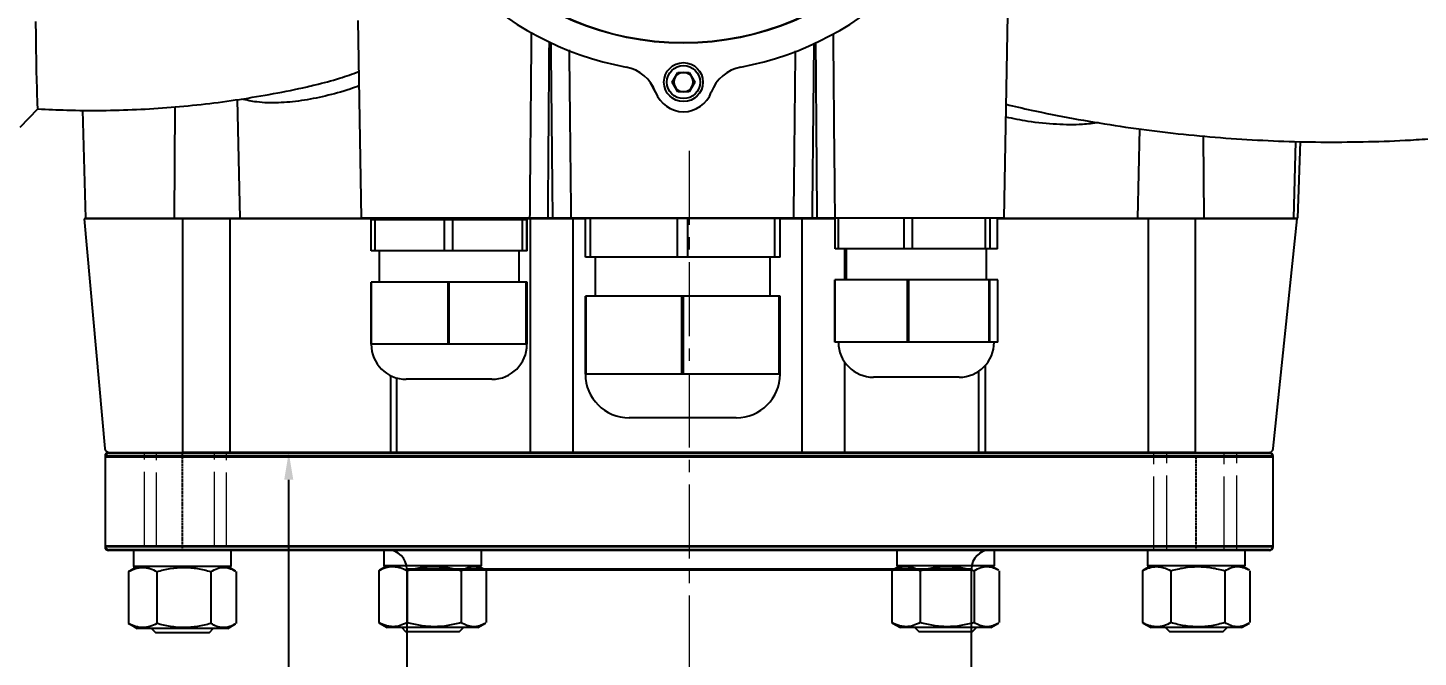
# Model space of a CAD drawing. Header units: millimetres. Extents: x 1964 to 5009, y 569 to 2723.
# Drawn here: x 4033.2 to 4390.3, y 2032.3 to 2194 of the extents above; entities that cross this region are included whole.
import ezdxf

# ---------------------------------------------------------------- set-up
doc = ezdxf.new("R2010")
doc.units = ezdxf.units.MM
for name, pattern in [('CENTER2', [28.575, 19.05, -3.175, 3.175, -3.175]), ('DASHED2', [0.375, 0.25, -0.125]), ('点画线', [18, 12, -2, 2, -2])]:
    doc.linetypes.add(name, pattern=pattern)
doc.layers.add('中心线', color=1, linetype='CENTER2', lineweight=13)
doc.layers.add('中心线层', color=1, linetype='点画线', lineweight=18)
doc.styles.get("Standard").update_dxf_attribs({"font": 'arial.ttf'})
doc.styles.add('TH_GBDIM', font='simplex.shx', dxfattribs={"width": 0.707, "bigfont": 'hzfs.shx'})
doc.dimstyles.new('ISO-25$0', dxfattribs={"dimtxt": 2.5, "dimasz": 2.5, "dimexe": 1.25, "dimexo": 0.625, "dimtad": 1, "dimtxsty": 'Standard', "dimcen": 2.5, "dimdle": 5, "dimadec": 0, "dimazin": 0, "dimtfac": 1, "dimtmove": 0, "dimatfit": 3, "dimfxl": 0, "dimarcsym": 0})

# ---------------------------------------------------------------- blocks, each defined once
blk = doc.blocks.new('*U51')
at = {"layer": '中心线层', "color": 0, "linetype": 'CENTER2', "transparency": 16777216}
blk.add_line((0, 572.5), (0, -12.5), dxfattribs=at)
blk = doc.blocks.new('*D67')
at = {"color": 1, "linetype": 'Continuous', "transparency": 16777216}
for p, q in [((4202.38, 2084.91), (4098.95, 2084.91)), ((4100.2, 1586.91), (4100.2, 2077.91)), ((4202.38, 1579.91), (4098.95, 1579.91))]:
    blk.add_line(p, q, dxfattribs=at)
at = {"color": 1, "transparency": 16777216}
for points in [[(4099.03, 2077.91), (4101.36, 2077.91), (4100.2, 2084.91)], [(4099.03, 1586.91), (4101.36, 1586.91), (4100.2, 1579.91)]]:
    blk.add_solid(points, dxfattribs=at)
at = {"layer": 'Defpoints', "color": 0, "transparency": 16777216}
for p in [(4100.2, 2084.91), (4203.01, 2084.91), (4203.01, 1579.91)]:
    blk.add_point(p, dxfattribs=at)
at = {"color": 1, "lineweight": 30, "transparency": 16777216, "insert": (4091.7, 1832.41), "char_height": 15, "attachment_point": 5, "rotation": 90, "style": 'TH_GBDIM'}
blk.add_mtext('505', dxfattribs=at)

msp = doc.modelspace()

# ---------------------------------------------------------------- linework, layer by layer
at = {"color": 7, "linetype": 'Continuous', "lineweight": 25}
for p, q in [((4283.929, 2145.102), (4285.849, 2255.08)), ((4117.929, 2195.857), (4118.815, 2145.102)), ((4198.683, 2180.057), (4200.127, 2182.557)), ((4200.127, 2182.557), (4203.013, 2182.557)), ((4203.013, 2182.557), (4204.457, 2180.057)), ((4200.127, 2177.557), (4198.683, 2180.057)), ((4204.457, 2180.057), (4203.013, 2177.557)), ((4086.989, 2175.551), (4087.65, 2145.102)), ((4203.013, 2177.557), (4200.127, 2177.557)), ((4031.185, 2168.514), (4035.758, 2173.178)), ((4047.262, 2172.835), (4047.988, 2145.102)), ((4070.952, 2173.688), (4070.728, 2145.102)), ((4318.708, 2168.055), (4318.216, 2145.102)), ((4335.069, 2166.18), (4335.244, 2145.102)), ((4358.293, 2145.102), (4358.809, 2164.814)), ((4359.348, 2145.102), (4360.035, 2164.79)), ((4047.618, 2144.912), (4053.001, 2085.905)), ((4073.002, 2144.912), (4047.618, 2144.912)), ((4047.988, 2145.102), (4070.728, 2145.102)), ((4070.728, 2145.102), (4087.65, 2145.102)), ((4073.002, 2084.912), (4073.002, 2144.912)), ((4085.149, 2144.912), (4073.002, 2144.912)), ((4078.02, 2145.102), (4078.02, 2144.912)), ((4085.149, 2084.912), (4085.149, 2144.912)), ((4125.377, 2144.912), (4085.149, 2144.912)), ((4087.65, 2145.102), (4118.815, 2145.102)), ((4094.02, 2144.912), (4094.02, 2145.102)), ((4094.418, 2144.912), (4094.418, 2145.102)), ((4113.048, 2145.102), (4113.048, 2144.912)), ((4162.149, 2145.102), (4118.815, 2145.102)), ((4121.329, 2136.697), (4121.329, 2144.697)), ((4122.393, 2144.697), (4121.329, 2144.697)), ((4122.393, 2136.697), (4122.393, 2144.697)), ((4140.197, 2144.697), (4122.393, 2144.697)), ((4123.048, 2144.912), (4123.048, 2145.102)), ((4125.377, 2145.102), (4125.377, 2144.697)), ((4140.197, 2136.697), (4140.197, 2144.697)), ((4142.344, 2144.697), (4140.197, 2144.697)), ((4142.344, 2136.697), (4142.344, 2144.697)), ((4160.246, 2144.697), (4142.344, 2144.697)), ((4157.377, 2144.697), (4157.377, 2145.102)), ((4162.25, 2144.912), (4157.377, 2144.912)), ((4160.246, 2136.697), (4160.246, 2144.697)), ((4161.328, 2144.697), (4160.246, 2144.697)), ((4161.328, 2136.697), (4161.328, 2144.697)), ((4161.426, 2144.697), (4161.328, 2144.697)), ((4161.426, 2136.697), (4161.426, 2144.697)), ((4162.25, 2084.912), (4162.25, 2144.912)), ((4173.255, 2144.912), (4162.25, 2144.912)), ((4162.445, 2144.912), (4162.445, 2145.102)), ((4167.944, 2145.102), (4166.798, 2145.102)), ((4229.898, 2145.102), (4172.679, 2145.102)), ((4173.255, 2084.912), (4173.255, 2144.912)), ((4176.371, 2144.912), (4173.255, 2144.912)), ((4176.371, 2135.058), (4176.371, 2145.058)), ((4176.373, 2145.058), (4176.371, 2145.058)), ((4176.373, 2135.058), (4176.373, 2145.058)), ((4177.715, 2145.058), (4176.373, 2145.058)), ((4177.715, 2135.058), (4177.715, 2145.058)), ((4200.033, 2145.058), (4177.715, 2145.058)), ((4181.372, 2145.102), (4181.372, 2145.058)), ((4200.033, 2135.058), (4200.033, 2145.058)), ((4202.716, 2145.058), (4200.033, 2145.058)), ((4202.716, 2135.058), (4202.716, 2145.058)), ((4225.032, 2145.058), (4202.716, 2145.058)), ((4221.372, 2145.058), (4221.372, 2145.102)), ((4225.032, 2135.058), (4225.032, 2145.058)), ((4226.373, 2145.058), (4225.032, 2145.058)), ((4226.373, 2135.058), (4226.373, 2145.058)), ((4232.077, 2144.912), (4226.373, 2144.912)), ((4228.611, 2145.102), (4228.611, 2144.912)), ((4230.168, 2145.102), (4230.168, 2144.912)), ((4232.077, 2084.912), (4232.077, 2144.912)), ((4240.525, 2144.912), (4232.077, 2144.912)), ((4235.844, 2145.102), (4234.698, 2145.102)), ((4283.929, 2145.102), (4240.435, 2145.102)), ((4240.525, 2137.243), (4240.525, 2145.102)), ((4241.428, 2137.243), (4241.428, 2145.102)), ((4258.289, 2137.243), (4258.289, 2145.102)), ((4260.427, 2137.243), (4260.427, 2145.102)), ((4279.13, 2137.243), (4279.13, 2145.102)), ((4280.365, 2137.243), (4280.365, 2145.102)), ((4282.207, 2137.243), (4282.207, 2145.102)), ((4320.986, 2144.912), (4282.207, 2144.912)), ((4283.965, 2145.102), (4283.965, 2144.912)), ((4283.965, 2145.102), (4318.216, 2145.102)), ((4293.965, 2144.912), (4293.965, 2145.102)), ((4312.595, 2145.102), (4312.595, 2144.912)), ((4318.216, 2145.102), (4335.244, 2145.102)), ((4320.986, 2084.912), (4320.986, 2144.912)), ((4333.11, 2144.912), (4320.986, 2144.912)), ((4328.595, 2144.912), (4328.595, 2145.102)), ((4328.993, 2144.912), (4328.993, 2145.102)), ((4333.11, 2084.912), (4333.11, 2144.912)), ((4358.564, 2144.912), (4333.11, 2144.912)), ((4335.244, 2145.102), (4358.293, 2145.102)), ((4353.008, 2085.912), (4359.186, 2144.912)), ((4358.293, 2145.102), (4359.348, 2145.102)), ((4359.186, 2144.912), (4358.564, 2144.912)), ((4122.393, 2136.697), (4121.329, 2136.697)), ((4140.197, 2136.697), (4122.393, 2136.697)), ((4123.377, 2136.697), (4123.377, 2128.697)), ((4142.344, 2136.697), (4140.197, 2136.697)), ((4160.246, 2136.697), (4142.344, 2136.697)), ((4159.377, 2128.697), (4159.377, 2136.697)), ((4161.328, 2136.697), (4160.246, 2136.697)), ((4161.426, 2136.697), (4161.328, 2136.697)), ((4241.428, 2137.243), (4240.525, 2137.243)), ((4258.289, 2137.243), (4241.428, 2137.243)), ((4242.998, 2129.243), (4242.998, 2137.243)), ((4243.366, 2137.243), (4243.366, 2129.243)), ((4260.427, 2137.243), (4258.289, 2137.243)), ((4279.13, 2137.243), (4260.427, 2137.243)), ((4280.365, 2137.243), (4279.13, 2137.243)), ((4279.366, 2129.243), (4279.366, 2137.243)), ((4282.207, 2137.243), (4280.365, 2137.243)), ((4176.373, 2135.058), (4176.371, 2135.058)), ((4177.715, 2135.058), (4176.373, 2135.058)), ((4200.033, 2135.058), (4177.715, 2135.058)), ((4178.872, 2135.058), (4178.872, 2125.058)), ((4202.716, 2135.058), (4200.033, 2135.058)), ((4225.032, 2135.058), (4202.716, 2135.058)), ((4223.872, 2125.058), (4223.872, 2135.058)), ((4226.373, 2135.058), (4225.032, 2135.058)), ((4121.324, 2112.697), (4121.324, 2128.697)), ((4121.486, 2128.697), (4121.324, 2128.697)), ((4121.486, 2112.697), (4121.486, 2128.697)), ((4141.104, 2128.697), (4121.486, 2128.697)), ((4141.104, 2112.697), (4141.104, 2128.697)), ((4141.432, 2128.697), (4141.104, 2128.697)), ((4141.432, 2112.697), (4141.432, 2128.697)), ((4161.158, 2128.697), (4141.432, 2128.697)), ((4161.158, 2112.697), (4161.158, 2128.697)), ((4161.323, 2128.697), (4161.158, 2128.697)), ((4161.323, 2112.697), (4161.323, 2128.697)), ((4161.431, 2128.697), (4161.323, 2128.697)), ((4161.431, 2112.697), (4161.431, 2128.697)), ((4240.431, 2113.243), (4240.431, 2129.243)), ((4240.569, 2129.243), (4240.431, 2129.243)), ((4240.569, 2113.243), (4240.569, 2129.243)), ((4259.148, 2129.243), (4240.569, 2129.243)), ((4259.148, 2113.243), (4259.148, 2129.243)), ((4259.474, 2129.243), (4259.148, 2129.243)), ((4259.474, 2113.243), (4259.474, 2129.243)), ((4280.083, 2129.243), (4259.474, 2129.243)), ((4280.083, 2113.243), (4280.083, 2129.243)), ((4280.271, 2129.243), (4280.083, 2129.243)), ((4280.271, 2113.243), (4280.271, 2129.243)), ((4282.301, 2129.243), (4280.271, 2129.243)), ((4282.301, 2113.243), (4282.301, 2129.243)), ((4176.37, 2105.058), (4176.37, 2125.058)), ((4176.373, 2125.058), (4176.37, 2125.058)), ((4176.373, 2105.058), (4176.373, 2125.058)), ((4176.578, 2125.058), (4176.373, 2125.058)), ((4176.578, 2105.058), (4176.578, 2125.058)), ((4201.17, 2125.058), (4176.578, 2125.058)), ((4201.17, 2105.058), (4201.17, 2125.058)), ((4201.579, 2125.058), (4201.17, 2125.058)), ((4201.579, 2105.058), (4201.579, 2125.058)), ((4226.168, 2125.058), (4201.579, 2125.058)), ((4226.168, 2105.058), (4226.168, 2125.058)), ((4226.373, 2125.058), (4226.168, 2125.058)), ((4226.373, 2105.058), (4226.373, 2125.058)), ((4121.486, 2112.697), (4121.324, 2112.697)), ((4131.295, 2112.697), (4121.486, 2112.697)), ((4141.104, 2112.697), (4131.295, 2112.697)), ((4141.432, 2112.697), (4141.104, 2112.697)), ((4151.295, 2112.697), (4141.432, 2112.697)), ((4161.158, 2112.697), (4151.295, 2112.697)), ((4161.323, 2112.697), (4161.158, 2112.697)), ((4161.377, 2112.697), (4161.323, 2112.697)), ((4161.431, 2112.697), (4161.377, 2112.697)), ((4240.569, 2113.243), (4240.431, 2113.243)), ((4249.859, 2113.243), (4240.569, 2113.243)), ((4259.148, 2113.243), (4249.859, 2113.243)), ((4259.474, 2113.243), (4259.148, 2113.243)), ((4269.779, 2113.243), (4259.474, 2113.243)), ((4280.083, 2113.243), (4269.779, 2113.243)), ((4280.271, 2113.243), (4280.083, 2113.243)), ((4281.286, 2113.243), (4280.271, 2113.243)), ((4282.301, 2113.243), (4281.286, 2113.243)), ((4242.998, 2084.912), (4242.998, 2108.075)), ((4279.154, 2084.912), (4279.154, 2107.333)), ((4126.424, 2084.912), (4126.424, 2104.612)), ((4127.894, 2104.046), (4127.894, 2084.912)), ((4152.377, 2103.697), (4130.377, 2103.697)), ((4176.372, 2105.058), (4176.37, 2105.058)), ((4176.373, 2105.058), (4176.372, 2105.058)), ((4176.578, 2105.058), (4176.373, 2105.058)), ((4188.874, 2105.058), (4176.578, 2105.058)), ((4201.17, 2105.058), (4188.874, 2105.058)), ((4201.579, 2105.058), (4201.17, 2105.058)), ((4213.874, 2105.058), (4201.579, 2105.058)), ((4226.168, 2105.058), (4213.874, 2105.058)), ((4226.373, 2105.058), (4226.168, 2105.058)), ((4272.366, 2104.243), (4250.366, 2104.243)), ((4277.407, 2084.912), (4277.407, 2105.787)), ((4215.122, 2093.808), (4187.622, 2093.808)), ((4053.008, 2083.912), (4053.008, 2060.912)), ((4053.008, 2083.912), (4053.008, 2060.912)), ((4053.008, 2083.702), (4053.008, 2060.702)), ((4054.008, 2084.912), (4352.008, 2084.912)), ((4054.008, 2084.912), (4352.008, 2084.912)), ((4054.008, 2084.702), (4352.622, 2084.702)), ((4085.149, 2084.912), (4073.002, 2084.912)), ((4126.424, 2084.912), (4085.149, 2084.912)), ((4127.894, 2084.912), (4126.424, 2084.912)), ((4162.25, 2084.912), (4127.894, 2084.912)), ((4173.255, 2084.912), (4162.25, 2084.912)), ((4172.668, 2084.912), (4172.668, 2084.702)), ((4179.49, 2084.702), (4172.668, 2084.702)), ((4232.077, 2084.912), (4173.255, 2084.912)), ((4179.49, 2084.912), (4179.49, 2084.702)), ((4179.49, 2084.702), (4187.289, 2084.702)), ((4187.289, 2084.912), (4187.289, 2084.702)), ((4198.955, 2084.912), (4198.955, 2084.702)), ((4198.955, 2084.702), (4200.476, 2084.702)), ((4200.476, 2084.912), (4200.476, 2084.702)), ((4200.476, 2084.702), (4207.583, 2084.702)), ((4207.583, 2084.912), (4207.583, 2084.702)), ((4207.583, 2084.702), (4209.447, 2084.702)), ((4209.447, 2084.912), (4209.447, 2084.702)), ((4232.559, 2084.702), (4209.447, 2084.702)), ((4242.998, 2084.912), (4232.077, 2084.912)), ((4232.559, 2084.912), (4232.559, 2084.702)), ((4277.407, 2084.912), (4242.998, 2084.912)), ((4279.154, 2084.912), (4277.291, 2084.912)), ((4320.986, 2084.912), (4279.154, 2084.912)), ((4333.11, 2084.912), (4320.986, 2084.912)), ((4353.008, 2060.912), (4353.008, 2083.912)), ((4353.008, 2060.912), (4353.008, 2083.912)), ((4353.008, 2060.702), (4353.008, 2083.702)), ((4352.008, 2059.912), (4054.008, 2059.912)), ((4352.008, 2059.912), (4054.008, 2059.912)), ((4352.008, 2059.702), (4054.008, 2059.702)), ((4060.342, 2059.681), (4060.342, 2055.581)), ((4085.442, 2055.581), (4085.442, 2059.681)), ((4124.59, 2059.912), (4124.59, 2055.812)), ((4149.69, 2055.812), (4149.69, 2059.912)), ((4256.343, 2059.912), (4256.343, 2055.812)), ((4281.443, 2055.812), (4281.443, 2059.912)), ((4320.734, 2059.893), (4320.734, 2055.793)), ((4345.834, 2055.793), (4345.834, 2059.893)), ((4059.284, 2054.412), (4059.043, 2054.293)), ((4059.043, 2054.293), (4059.043, 2040.97)), ((4061.267, 2055.581), (4059.273, 2054.43)), ((4085.442, 2055.581), (4060.342, 2055.581)), ((4060.433, 2055.581), (4060.379, 2055.069)), ((4066.358, 2054.293), (4066.358, 2040.97)), ((4080.207, 2054.293), (4080.207, 2040.97)), ((4086.511, 2054.43), (4084.517, 2055.581)), ((4086.741, 2040.97), (4086.741, 2054.293)), ((4123.532, 2054.643), (4123.291, 2054.524)), ((4123.291, 2054.524), (4123.291, 2041.201)), ((4125.515, 2055.812), (4123.521, 2054.661)), ((4149.69, 2055.812), (4124.59, 2055.812)), ((4124.681, 2055.812), (4124.627, 2055.3)), ((4130.508, 2054.912), (4130.508, 2015.912)), ((4130.606, 2054.524), (4130.606, 2041.201)), ((4144.455, 2054.524), (4144.455, 2041.201)), ((4150.759, 2054.661), (4148.765, 2055.812)), ((4150.989, 2041.201), (4150.989, 2054.524)), ((4255.285, 2054.643), (4255.044, 2054.524)), ((4255.044, 2054.524), (4255.044, 2041.201)), ((4257.268, 2055.812), (4255.275, 2054.661)), ((4281.443, 2055.812), (4256.343, 2055.812)), ((4256.435, 2055.812), (4256.38, 2055.3)), ((4262.36, 2054.524), (4262.36, 2041.201)), ((4275.508, 2015.912), (4275.508, 2054.912)), ((4276.209, 2054.524), (4276.209, 2041.201)), ((4282.512, 2054.661), (4280.518, 2055.812)), ((4282.743, 2041.201), (4282.743, 2054.524)), ((4319.676, 2054.623), (4319.435, 2054.505)), ((4319.435, 2054.505), (4319.435, 2041.181)), ((4321.659, 2055.793), (4319.666, 2054.642)), ((4345.834, 2055.793), (4320.734, 2055.793)), ((4320.826, 2055.793), (4320.771, 2055.28)), ((4326.751, 2054.505), (4326.751, 2041.181)), ((4340.6, 2054.505), (4340.6, 2041.181)), ((4346.903, 2054.642), (4344.909, 2055.793)), ((4347.133, 2041.181), (4347.133, 2054.505)), ((4059.043, 2040.97), (4059.284, 2040.855)), ((4059.271, 2040.834), (4061.267, 2039.681)), ((4084.517, 2039.681), (4061.267, 2039.681)), ((4064.974, 2039.681), (4065.974, 2038.681)), ((4079.809, 2038.681), (4080.809, 2039.681)), ((4084.517, 2039.681), (4086.513, 2040.834)), ((4123.291, 2041.201), (4123.531, 2041.086)), ((4123.519, 2041.065), (4125.515, 2039.912)), ((4148.765, 2039.912), (4125.515, 2039.912)), ((4129.222, 2039.912), (4130.222, 2038.912)), ((4144.057, 2038.912), (4145.057, 2039.912)), ((4148.765, 2039.912), (4150.761, 2041.065)), ((4255.044, 2041.201), (4255.285, 2041.086)), ((4255.273, 2041.065), (4257.268, 2039.912)), ((4280.518, 2039.912), (4257.268, 2039.912)), ((4260.976, 2039.912), (4261.976, 2038.912)), ((4275.811, 2038.912), (4276.811, 2039.912)), ((4280.518, 2039.912), (4282.514, 2041.065)), ((4319.435, 2041.181), (4319.676, 2041.067)), ((4319.664, 2041.045), (4321.659, 2039.893)), ((4344.909, 2039.893), (4321.659, 2039.893)), ((4325.367, 2039.893), (4326.367, 2038.893)), ((4340.202, 2038.893), (4341.202, 2039.893)), ((4344.909, 2039.893), (4346.905, 2041.045)), ((4065.974, 2038.681), (4079.809, 2038.681)), ((4130.222, 2038.912), (4144.057, 2038.912)), ((4261.976, 2038.912), (4275.811, 2038.912)), ((4326.367, 2038.893), (4340.202, 2038.893))]:
    msp.add_line(p, q, dxfattribs=at)
at = {"color": 8, "linetype": 'Continuous', "lineweight": 25}
for p, q in [((4353.008, 2083.912), (4053.008, 2083.912)), ((4353.008, 2083.912), (4053.008, 2083.912)), ((4353.008, 2083.702), (4053.008, 2083.702)), ((4053.008, 2060.912), (4353.008, 2060.912)), ((4053.008, 2060.912), (4353.008, 2060.912)), ((4053.008, 2060.702), (4353.008, 2060.702)), ((4275.508, 2054.912), (4130.508, 2054.912)), ((4275.508, 2054.702), (4130.508, 2054.702))]:
    msp.add_line(p, q, dxfattribs=at)
at = {"color": 1, "linetype": 'DASHED2'}
for p, q in [((4072.892, 2059.912), (4072.892, 2084.912)), ((4333.284, 2059.912), (4333.284, 2083.912))]:
    msp.add_line(p, q, dxfattribs=at)
at = {"color": 7, "linetype": 'Continuous', "lineweight": 25, "flags": 128}
for points in [[(4035.183, 2195.59), (4035.225, 2191.99), (4035.269, 2188.673), (4035.314, 2185.651), (4035.362, 2182.937), (4035.41, 2180.539), (4035.46, 2178.467), (4035.512, 2176.728), (4035.564, 2175.329), (4035.616, 2174.275), (4035.669, 2173.571), (4035.723, 2173.218), (4035.749, 2173.174)], [(4194.013, 2178.07), (4194.817, 2176.527), (4194.911, 2176.394)]]:
    msp.add_lwpolyline(points, dxfattribs=at)
at = {"color": 7, "linetype": 'Continuous', "lineweight": 25}
for centre, radius in [((4201.57, 2262.557), 72.5), ((4201.57, 2262.557), 72.418), ((4201.57, 2180.057), 5), ((4201.57, 2180.057), 4.25)]:
    msp.add_circle(centre, radius, dxfattribs=at)
for centre, radius, start, end in [((4201.57, 2262.557), 80, 190.6021, 259.3979), ((4201.57, 2262.557), 80, 280.6021, 349.3979), ((4185.011, 2174.093), 10, 19.80619, 79.3979), ((4201.57, 2180.057), 2.5, 90, 150), ((4201.57, 2180.057), 2.5, 30, 90), ((4218.129, 2174.093), 10, 100.6021, 160.19381), ((4184.651, 2174.554), 10, 20.58584, 36.2851), ((4201.57, 2180.057), 2.5, 150, 210), ((4201.57, 2180.057), 2.5, 210, 270), ((4201.57, 2180.057), 2.5, 270, 330), ((4201.57, 2180.057), 2.5, 330, 30), ((4201.57, 2180.057), 7.6, 199.80619, 340.19381), ((4130.377, 2112.697), 9, 180, 270), ((4152.377, 2112.697), 9, 270, 0), ((4250.366, 2113.243), 9, 180, 270), ((4272.366, 2113.243), 9, 270, 0), ((4187.622, 2105.058), 11.25, 180, 270), ((4215.122, 2105.058), 11.25, 270, 0), ((4054.001, 2085.912), 1, 180.43297, 270.43297), ((4352.008, 2085.912), 1, 270, 0), ((4054.008, 2083.912), 1, 90, 180), ((4054.008, 2083.912), 1, 90, 180), ((4054.008, 2083.702), 1, 90, 180), ((4352.008, 2083.912), 1, 0, 90), ((4352.008, 2083.912), 1, 0, 90), ((4352.008, 2083.702), 1, 0, 90), ((4054.008, 2060.912), 1, 180, 270), ((4054.008, 2060.912), 1, 180, 270), ((4054.008, 2060.702), 1, 180, 270), ((4352.008, 2060.912), 1, 270, 0), ((4352.008, 2060.912), 1, 270, 0), ((4352.008, 2060.702), 1, 270, 0), ((4125.508, 2054.912), 5, 0, 90), ((4280.508, 2054.912), 5, 90, 180)]:
    msp.add_arc(centre, radius, start, end, dxfattribs=at)
for centre, major_axis, start_param, end_param in [((4141.196, 2684.361), (-0.342, 1411.987), 4.3205165, 4.3549505), ((4201.107, 3025.063), (-0.466, 1923.104), 2.0198691, 2.0460556), ((4201.107, 3025.063), (-0.466, 1923.104), 4.2371202, 4.263166), ((4261.184, 2684.361), (-0.342, 1411.987), 1.9284107, 1.9626594)]:
    msp.add_ellipse(centre, major_axis=major_axis, ratio=0.019519, start_param=start_param, end_param=end_param, dxfattribs=at)
for points, knots in [([(4162.149, 2145.102), (4162.18, 2148.434), (4162.328, 2164.365), (4162.466, 2180.295), (4162.576, 2192.893)], [0, 0, 0, 0, 0.2091798, 1, 1, 1, 1]), ([(4239.991, 2192.578), (4239.993, 2192.303), (4240.114, 2178.699), (4240.262, 2162.874), (4240.413, 2147.323), (4240.435, 2145.102)], [0, 0, 0, 0, 0.0173473, 0.8596338, 1, 1, 1, 1]), ([(4172.207, 2188.316), (4172.212, 2187.787), (4172.365, 2173.382), (4172.525, 2158.977), (4172.679, 2145.102)], [0, 0, 0, 0, 0.0367513, 1, 1, 1, 1]), ([(4229.898, 2145.102), (4229.934, 2148.434), (4230.088, 2162.764), (4230.234, 2177.093), (4230.347, 2188.09)], [0, 0, 0, 0, 0.2325469, 1, 1, 1, 1]), ([(4107.015, 2179.36), (4109.083, 2179.881), (4112.717, 2180.797), (4116.519, 2182.161), (4118.157, 2182.749)], [0, 0, 0, 0, 0.5689763, 1, 1, 1, 1]), ([(4035.747, 2173.196), (4038.237, 2173.069), (4043.705, 2172.792), (4052.157, 2172.747), (4061.076, 2172.982), (4069.959, 2173.538), (4078.795, 2174.405), (4087.574, 2175.573), (4096.28, 2177.068), (4102.763, 2178.345), (4106.318, 2179.218), (4107.021, 2179.39)], [0, 0, 0, 0, 0.104207, 0.2287858, 0.3530516, 0.4770071, 0.6006545, 0.7239951, 0.8470295, 0.9697573, 1, 1, 1, 1]), ([(4118.222, 2179.068), (4117.468, 2178.796), (4114.505, 2177.725), (4109.547, 2176.413), (4103.36, 2175.178), (4097.499, 2174.66), (4092.319, 2174.759), (4089.345, 2175.416), (4088.033, 2175.707)], [0, 0, 0, 0, 0.0662194, 0.2604347, 0.4527512, 0.6496821, 0.845437, 1, 1, 1, 1]), ([(4284.439, 2174.35), (4286.581, 2173.847), (4292.28, 2172.51), (4301.61, 2170.694), (4312.401, 2168.868), (4323.225, 2167.378), (4334.068, 2166.205), (4344.922, 2165.353), (4355.777, 2164.822), (4366.625, 2164.604), (4377.454, 2164.719), (4386.698, 2165.039), (4392.32, 2165.446), (4394.347, 2165.592)], [0, 0, 0, 0, 0.0596151, 0.1586817, 0.2575664, 0.3562726, 0.4548031, 0.5531604, 0.6513466, 0.7493636, 0.8472129, 0.9448956, 1, 1, 1, 1]), ([(4308.103, 2169.648), (4306.762, 2169.462), (4303.373, 2168.992), (4297.33, 2169.132), (4290.763, 2169.757), (4286.289, 2170.657), (4284.382, 2171.041)], [0, 0, 0, 0, 0.1886984, 0.4768409, 0.777094, 1, 1, 1, 1]), ([(4166.798, 2145.102), (4166.767, 2145.102), (4166.616, 2145.102), (4165.976, 2145.102), (4164.887, 2145.102), (4163.542, 2145.102), (4162.628, 2145.102), (4162.267, 2145.102), (4162.149, 2145.102)], [0, 0, 0, 0, 0.0154414, 0.077245, 0.327001, 0.5767568, 0.8624795, 1, 1, 1, 1]), ([(4172.679, 2145.102), (4172.669, 2145.102), (4172.621, 2145.102), (4172.385, 2145.102), (4171.766, 2145.102), (4170.535, 2145.102), (4169.19, 2145.102), (4168.287, 2145.102), (4167.944, 2145.102)], [0, 0, 0, 0, 0.0152548, 0.0763166, 0.3233966, 0.5704785, 0.8367817, 1, 1, 1, 1]), ([(4234.698, 2145.102), (4234.667, 2145.102), (4234.516, 2145.102), (4233.876, 2145.102), (4232.787, 2145.102), (4231.443, 2145.102), (4230.424, 2145.102), (4230.055, 2145.102), (4229.898, 2145.102)], [0, 0, 0, 0, 0.0143893, 0.071982, 0.304721, 0.5374601, 0.8037035, 1, 1, 1, 1]), ([(4240.435, 2145.102), (4240.423, 2145.102), (4240.362, 2145.102), (4240.075, 2145.102), (4239.378, 2145.102), (4238.072, 2145.102), (4236.821, 2145.102), (4236.053, 2145.102), (4235.844, 2145.102)], [0, 0, 0, 0, 0.01624473, 0.08126808, 0.34432952, 0.60739291, 0.89319823, 1, 1, 1, 1]), ([(4059.043, 2054.293), (4059.64, 2054.62), (4060.242, 2054.889), (4061.457, 2055.262), (4062.072, 2055.364), (4063.005, 2055.365), (4063.317, 2055.34), (4063.935, 2055.243), (4064.242, 2055.17), (4065.157, 2054.89), (4065.76, 2054.62), (4066.358, 2054.293)], [0, 0, 0, 0, 0.25, 0.25, 0.5, 0.5, 0.625, 0.625, 0.75, 0.75, 1, 1, 1, 1]), ([(4066.358, 2054.293), (4067.489, 2054.62), (4068.628, 2054.889), (4070.929, 2055.262), (4072.092, 2055.364), (4073.858, 2055.365), (4074.45, 2055.34), (4075.62, 2055.243), (4076.201, 2055.17), (4077.934, 2054.89), (4079.075, 2054.62), (4080.207, 2054.293)], [0, 0, 0, 0, 0.25, 0.25, 0.5, 0.5, 0.625, 0.625, 0.75, 0.75, 1, 1, 1, 1]), ([(4080.207, 2054.293), (4080.774, 2054.603), (4081.921, 2055.229), (4083.619, 2055.455), (4085.162, 2055.146), (4086.078, 2054.644), (4086.5, 2054.412)], [0, 0, 0, 0, 0.27487, 0.5557011, 0.7950175, 1, 1, 1, 1]), ([(4123.291, 2054.524), (4123.888, 2054.851), (4124.49, 2055.12), (4125.705, 2055.493), (4126.32, 2055.595), (4127.252, 2055.596), (4127.565, 2055.571), (4128.183, 2055.473), (4128.49, 2055.401), (4129.405, 2055.121), (4130.008, 2054.851), (4130.606, 2054.524)], [0, 0, 0, 0, 0.25, 0.25, 0.5, 0.5, 0.625, 0.625, 0.75, 0.75, 1, 1, 1, 1]), ([(4130.606, 2054.524), (4131.737, 2054.851), (4132.876, 2055.12), (4135.177, 2055.493), (4136.34, 2055.595), (4138.106, 2055.596), (4138.698, 2055.571), (4139.868, 2055.473), (4140.449, 2055.401), (4142.182, 2055.121), (4143.323, 2054.851), (4144.455, 2054.524)], [0, 0, 0, 0, 0.25, 0.25, 0.5, 0.5, 0.625, 0.625, 0.75, 0.75, 1, 1, 1, 1]), ([(4144.455, 2054.524), (4145.022, 2054.834), (4146.169, 2055.46), (4147.867, 2055.686), (4149.409, 2055.377), (4150.325, 2054.875), (4150.748, 2054.643)], [0, 0, 0, 0, 0.27487, 0.5557011, 0.7950175, 1, 1, 1, 1]), ([(4255.044, 2054.524), (4255.642, 2054.851), (4256.243, 2055.12), (4257.459, 2055.493), (4258.073, 2055.595), (4259.006, 2055.596), (4259.319, 2055.571), (4259.937, 2055.473), (4260.243, 2055.401), (4261.159, 2055.121), (4261.762, 2054.851), (4262.36, 2054.524)], [0, 0, 0, 0, 0.25, 0.25, 0.5, 0.5, 0.625, 0.625, 0.75, 0.75, 1, 1, 1, 1]), ([(4262.36, 2054.524), (4263.49, 2054.851), (4264.629, 2055.12), (4266.931, 2055.493), (4268.094, 2055.595), (4269.86, 2055.596), (4270.451, 2055.571), (4271.621, 2055.473), (4272.202, 2055.401), (4273.935, 2055.121), (4275.077, 2054.851), (4276.209, 2054.524)], [0, 0, 0, 0, 0.25, 0.25, 0.5, 0.5, 0.625, 0.625, 0.75, 0.75, 1, 1, 1, 1]), ([(4276.209, 2054.524), (4276.776, 2054.834), (4277.922, 2055.46), (4279.621, 2055.686), (4281.163, 2055.377), (4282.079, 2054.875), (4282.502, 2054.643)], [0, 0, 0, 0, 0.27487, 0.5557011, 0.7950175, 1, 1, 1, 1]), ([(4319.435, 2054.505), (4320.033, 2054.831), (4320.634, 2055.1), (4321.85, 2055.473), (4322.464, 2055.576), (4323.397, 2055.577), (4323.709, 2055.552), (4324.328, 2055.454), (4324.634, 2055.382), (4325.55, 2055.101), (4326.153, 2054.832), (4326.751, 2054.505)], [0, 0, 0, 0, 0.25, 0.25, 0.5, 0.5, 0.625, 0.625, 0.75, 0.75, 1, 1, 1, 1]), ([(4326.751, 2054.505), (4327.881, 2054.831), (4329.02, 2055.1), (4331.322, 2055.473), (4332.485, 2055.576), (4334.251, 2055.577), (4334.842, 2055.552), (4336.012, 2055.454), (4336.593, 2055.382), (4338.326, 2055.101), (4339.468, 2054.832), (4340.6, 2054.505)], [0, 0, 0, 0, 0.25, 0.25, 0.5, 0.5, 0.625, 0.625, 0.75, 0.75, 1, 1, 1, 1]), ([(4340.6, 2054.505), (4341.167, 2054.814), (4342.313, 2055.441), (4344.012, 2055.667), (4345.554, 2055.357), (4346.47, 2054.855), (4346.893, 2054.623)], [0, 0, 0, 0, 0.27487, 0.5557011, 0.7950175, 1, 1, 1, 1]), ([(4066.358, 2040.97), (4065.761, 2040.643), (4065.159, 2040.374), (4063.944, 2040.001), (4063.33, 2039.899), (4062.397, 2039.898), (4062.084, 2039.923), (4061.466, 2040.02), (4061.159, 2040.093), (4060.244, 2040.373), (4059.641, 2040.643), (4059.043, 2040.97)], [0, 0, 0, 0, 0.25, 0.25, 0.5, 0.5, 0.625, 0.625, 0.75, 0.75, 1, 1, 1, 1]), ([(4080.207, 2040.97), (4079.077, 2040.643), (4077.938, 2040.374), (4075.636, 2040.001), (4074.473, 2039.899), (4072.707, 2039.898), (4072.116, 2039.923), (4070.946, 2040.02), (4070.365, 2040.093), (4068.632, 2040.373), (4067.49, 2040.643), (4066.358, 2040.97)], [0, 0, 0, 0, 0.25, 0.25, 0.5, 0.5, 0.625, 0.625, 0.75, 0.75, 1, 1, 1, 1]), ([(4086.5, 2040.855), (4086.013, 2040.591), (4084.946, 2040.014), (4083.329, 2039.807), (4081.705, 2040.141), (4080.71, 2040.692), (4080.207, 2040.97)], [0, 0, 0, 0, 0.23618419, 0.51698793, 0.75628114, 1, 1, 1, 1]), ([(4130.606, 2041.201), (4130.009, 2040.874), (4129.407, 2040.605), (4128.192, 2040.232), (4127.577, 2040.13), (4126.644, 2040.129), (4126.332, 2040.154), (4125.714, 2040.251), (4125.407, 2040.324), (4124.492, 2040.604), (4123.889, 2040.874), (4123.291, 2041.201)], [0, 0, 0, 0, 0.25, 0.25, 0.5, 0.5, 0.625, 0.625, 0.75, 0.75, 1, 1, 1, 1]), ([(4144.455, 2041.201), (4143.325, 2040.874), (4142.186, 2040.605), (4139.884, 2040.232), (4138.721, 2040.13), (4136.955, 2040.129), (4136.364, 2040.154), (4135.194, 2040.251), (4134.613, 2040.324), (4132.88, 2040.604), (4131.738, 2040.874), (4130.606, 2041.201)], [0, 0, 0, 0, 0.25, 0.25, 0.5, 0.5, 0.625, 0.625, 0.75, 0.75, 1, 1, 1, 1]), ([(4150.748, 2041.086), (4150.261, 2040.822), (4149.193, 2040.245), (4147.576, 2040.038), (4145.953, 2040.372), (4144.957, 2040.923), (4144.455, 2041.201)], [0, 0, 0, 0, 0.23618419, 0.51698793, 0.75628114, 1, 1, 1, 1]), ([(4262.36, 2041.201), (4261.763, 2040.874), (4261.161, 2040.605), (4259.945, 2040.232), (4259.331, 2040.13), (4258.398, 2040.129), (4258.086, 2040.154), (4257.468, 2040.251), (4257.161, 2040.324), (4256.245, 2040.604), (4255.642, 2040.874), (4255.044, 2041.201)], [0, 0, 0, 0, 0.25, 0.25, 0.5, 0.5, 0.625, 0.625, 0.75, 0.75, 1, 1, 1, 1]), ([(4276.209, 2041.201), (4275.078, 2040.874), (4273.939, 2040.605), (4271.638, 2040.232), (4270.475, 2040.13), (4268.709, 2040.129), (4268.117, 2040.154), (4266.947, 2040.251), (4266.366, 2040.324), (4264.633, 2040.604), (4263.492, 2040.874), (4262.36, 2041.201)], [0, 0, 0, 0, 0.25, 0.25, 0.5, 0.5, 0.625, 0.625, 0.75, 0.75, 1, 1, 1, 1]), ([(4282.502, 2041.086), (4282.014, 2040.822), (4280.947, 2040.245), (4279.33, 2040.038), (4277.707, 2040.372), (4276.711, 2040.923), (4276.209, 2041.201)], [0, 0, 0, 0, 0.23618419, 0.51698793, 0.75628114, 1, 1, 1, 1]), ([(4326.751, 2041.181), (4326.154, 2040.855), (4325.552, 2040.586), (4324.336, 2040.213), (4323.722, 2040.11), (4322.789, 2040.109), (4322.477, 2040.134), (4321.859, 2040.232), (4321.552, 2040.304), (4320.636, 2040.584), (4320.033, 2040.854), (4319.435, 2041.181)], [0, 0, 0, 0, 0.25, 0.25, 0.5, 0.5, 0.625, 0.625, 0.75, 0.75, 1, 1, 1, 1]), ([(4340.6, 2041.181), (4339.469, 2040.855), (4338.33, 2040.586), (4336.029, 2040.213), (4334.866, 2040.11), (4333.1, 2040.109), (4332.508, 2040.134), (4331.338, 2040.232), (4330.757, 2040.304), (4329.024, 2040.584), (4327.883, 2040.854), (4326.751, 2041.181)], [0, 0, 0, 0, 0.25, 0.25, 0.5, 0.5, 0.625, 0.625, 0.75, 0.75, 1, 1, 1, 1]), ([(4346.893, 2041.067), (4346.405, 2040.803), (4345.338, 2040.226), (4343.721, 2040.019), (4342.098, 2040.352), (4341.102, 2040.903), (4340.6, 2041.181)], [0, 0, 0, 0, 0.23618419, 0.51698793, 0.75628114, 1, 1, 1, 1])]:
    msp.add_open_spline(points, degree=3, knots=knots, dxfattribs=at)
at = {"layer": '中心线', "color": 0}
for p, q in [((4063.133, 2060.912), (4063.133, 2084.961)), ((4066.249, 2060.702), (4066.249, 2084.751)), ((4081.133, 2060.912), (4081.133, 2084.961)), ((4084.249, 2060.702), (4084.249, 2084.751)), ((4322.405, 2059.702), (4322.405, 2084.702)), ((4325.681, 2059.912), (4325.681, 2084.702)), ((4340.405, 2059.702), (4340.405, 2084.702)), ((4343.681, 2059.912), (4343.681, 2084.702))]:
    msp.add_line(p, q, dxfattribs=at)

# ---------------------------------------------------------------- block references
at = {"layer": '中心线层', "linetype": 'CENTER2'}
msp.add_blockref('*U51', (4203.008, 1589.912), dxfattribs=at)

# ---------------------------------------------------------------- dimensions: what is measured, and where the dimension line sits
at = {"lineweight": 30}
dim = msp.add_linear_dim(base=(4100.197, 2084.912), p1=(4203.008, 1579.912), p2=(4203.008, 2084.912), angle=90, dimstyle='ISO-25$0', override={"dimtxt": 15, "dimasz": 7, "dimexo": 0.625, "dimgap": 1, "dimdec": 0, "dimtxsty": 'TH_GBDIM', "dimclrd": 1, "dimclre": 1, "dimclrt": 1, "dimatfit": 0, "dimlwd": 65535, "dimlwe": 65535}, dxfattribs=at)
dim.commit()
dim.dimension.update_dxf_attribs({"geometry": '*D67', "text_midpoint": (4091.697, 1832.412)})

doc.saveas('drawing.dxf')
